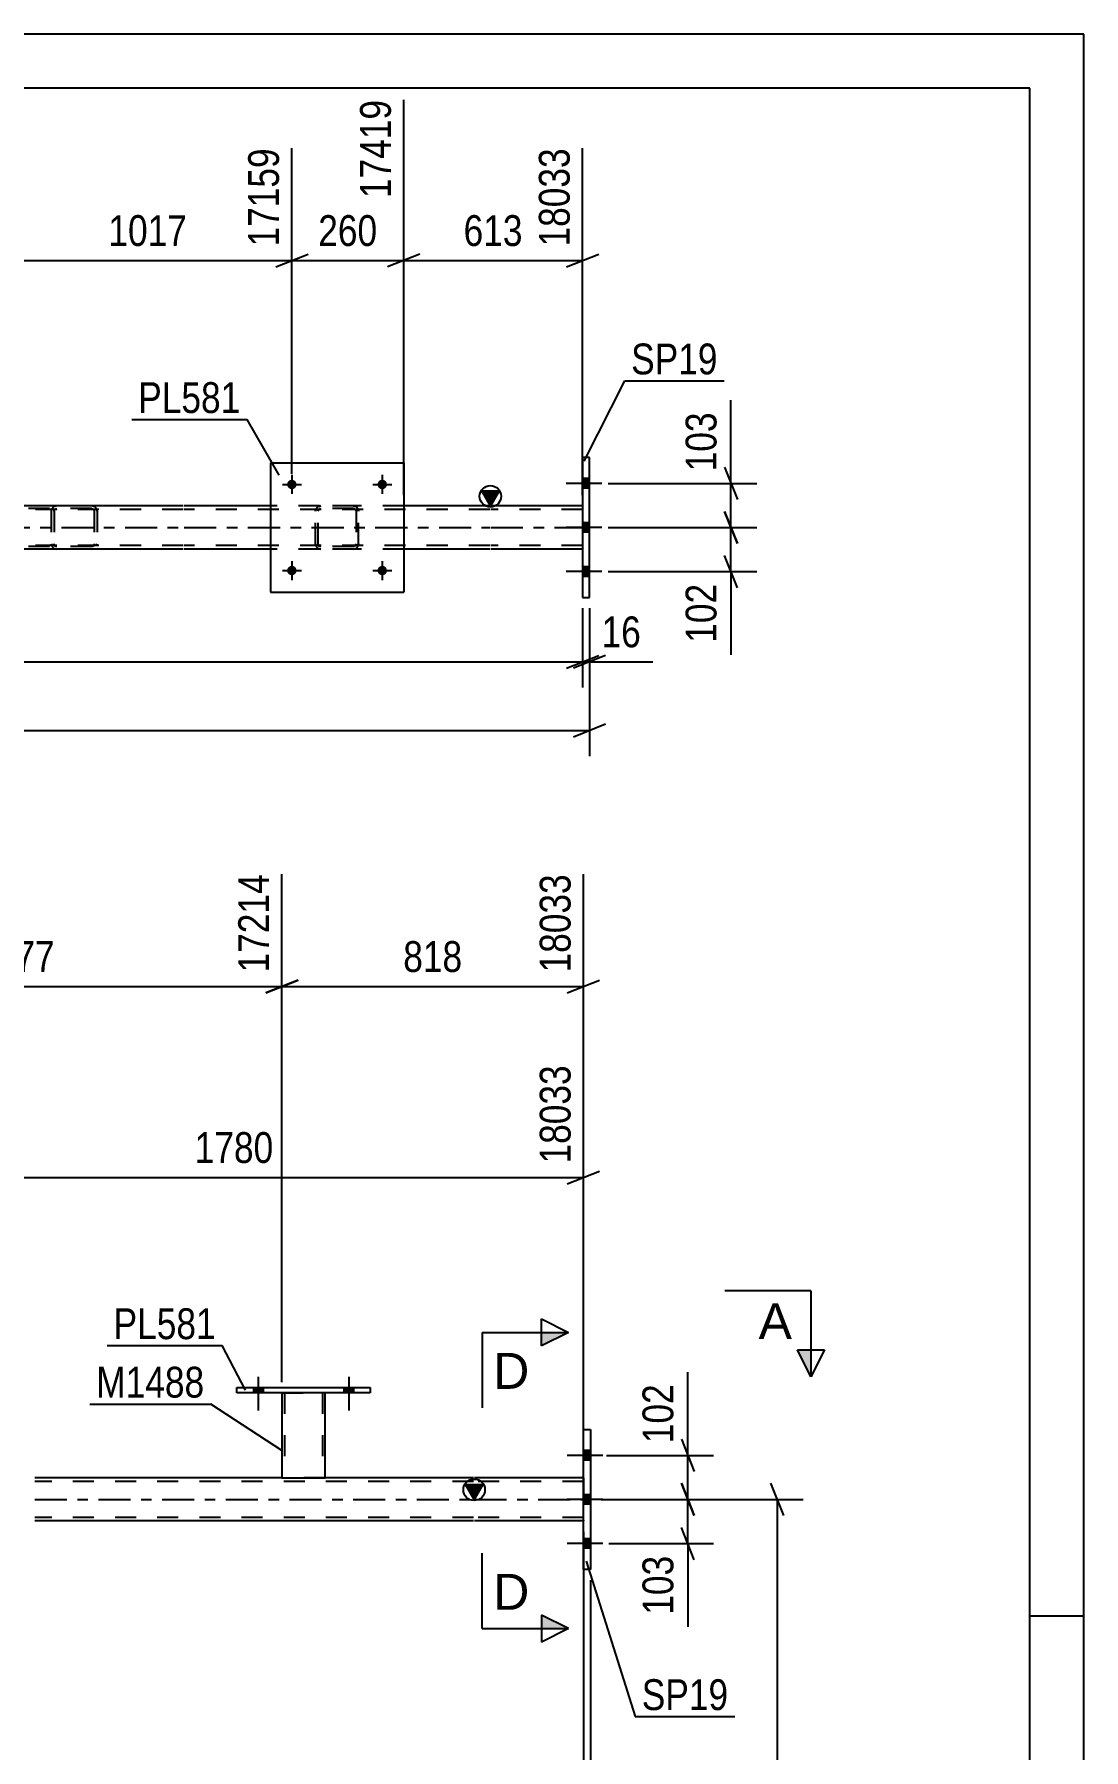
# Model space of a CAD drawing. Header units: millimetres. Extents: x 0 to 841, y 0 to 594.
# Drawn here: x 743.5 to 841, y 434.6 to 594 of the extents above; entities that cross this region are included whole.
import ezdxf

# ---------------------------------------------------------------- set-up
doc = ezdxf.new("R2010")
doc.units = ezdxf.units.MM
doc.linetypes.add('DXK_LINE_DOT2', pattern=[3.9198, 1.9599, -1.9599])
doc.linetypes.add('DXK_LINE_DOT3', pattern=[5.9187, 2.979, -0.9799, 0.9799, -0.9799])
doc.styles.add('Arial', font='ARIAL.TTF', dxfattribs={"height": 0.2})
doc.styles.add('Arial Narrow', font='ARIALN.TTF', dxfattribs={"height": 0.2})

# ---------------------------------------------------------------- blocks, each defined once
blk = doc.blocks.new('Unknown-814521729-1135')
at = {"color": 5, "linetype": 'Continuous'}
for p, q in [((841, 594), (0, 594)), ((841, 0), (841, 594)), ((836, 589), (5, 589)), ((836, 5), (836, 589)), ((841, 447), (836, 447))]:
    blk.add_line(p, q, dxfattribs=at)
blk = doc.blocks.new('Bolt-814521729-5054 - 4986')
at = {"linetype": 'Continuous'}
for points in [[(795.07, 551.83), (795.07, 552.71), (794.43, 552.71), (794.43, 551.83)], [(795.07, 551.83), (795.07, 552.71), (794.43, 552.71), (794.43, 551.83)], [(795.07, 551.83), (795.07, 552.71), (794.43, 552.71), (794.43, 551.83)], [(795.07, 547.73), (795.07, 548.61), (794.43, 548.61), (794.43, 547.73)], [(795.07, 547.73), (795.07, 548.61), (794.43, 548.61), (794.43, 547.73)], [(795.07, 543.63), (795.07, 544.51), (794.43, 544.51), (794.43, 543.63)], [(795.07, 543.63), (795.07, 544.51), (794.43, 544.51), (794.43, 543.63)], [(795.07, 543.63), (795.07, 544.51), (794.43, 544.51), (794.43, 543.63)]]:
    blk.add_hatch(color=1, dxfattribs=at).paths.add_polyline_path(points)
at = {"color": 1, "linetype": 'Continuous'}
for p, q in [((796.23, 552.27), (792.91, 552.27)), ((796.23, 552.27), (792.91, 552.27)), ((796.23, 552.27), (792.91, 552.27)), ((795.07, 552.71), (794.43, 552.71)), ((795.07, 552.71), (794.43, 552.71)), ((795.07, 552.71), (794.43, 552.71)), ((795.07, 551.83), (794.43, 551.83)), ((795.07, 551.83), (794.43, 551.83)), ((795.07, 551.83), (794.43, 551.83)), ((795.07, 548.61), (794.43, 548.61)), ((795.07, 548.61), (794.43, 548.61)), ((796.23, 548.17), (792.91, 548.17)), ((796.23, 548.17), (792.91, 548.17)), ((795.07, 547.73), (794.43, 547.73)), ((795.07, 547.73), (794.43, 547.73)), ((796.23, 544.07), (792.91, 544.07)), ((796.23, 544.07), (792.91, 544.07)), ((796.23, 544.07), (792.91, 544.07)), ((795.07, 544.51), (794.43, 544.51)), ((795.07, 544.51), (794.43, 544.51)), ((795.07, 544.51), (794.43, 544.51)), ((795.07, 543.63), (794.43, 543.63)), ((795.07, 543.63), (794.43, 543.63)), ((795.07, 543.63), (794.43, 543.63))]:
    blk.add_line(p, q, dxfattribs=at)
blk = doc.blocks.new('Bolt-814521729-5219 - 4986')
at = {"linetype": 'Continuous'}
for points in [[(767.85, 544.17, -1), (766.97, 544.17, -1)], [(776.25, 544.17, -1), (775.37, 544.17, -1)]]:
    blk.add_hatch(color=1, dxfattribs=at).paths.add_polyline_path(points)
at = {"color": 1, "linetype": 'Continuous'}
for p, q in [((766.53, 544.17), (768.29, 544.17)), ((767.41, 545.05), (767.41, 543.29)), ((774.93, 544.17), (776.69, 544.17)), ((775.81, 545.05), (775.81, 543.29))]:
    blk.add_line(p, q, dxfattribs=at)
blk = doc.blocks.new('Part-814521729-5015 - 4986')
at = {"linetype": 'Continuous'}
blk.add_hatch(color=2, dxfattribs=at).paths.add_polyline_path([(785.86, 550.17), (785.06, 551.57), (786.66, 551.57)])
at = {"color": 2, "linetype": 'Continuous'}
for p, q in [((785.86, 550.17), (785.06, 551.57)), ((785.06, 551.57), (786.66, 551.57)), ((786.66, 551.57), (785.86, 550.17)), ((757.31, 550.17), (740.63, 550.17)), ((765.41, 550.17), (757.41, 550.17)), ((785.81, 550.17), (777.81, 550.17)), ((794.43, 550.17), (785.91, 550.17)), ((757.31, 546.17), (740.63, 546.17)), ((765.41, 546.17), (757.41, 546.17)), ((785.81, 546.17), (777.81, 546.17)), ((794.43, 546.17), (785.91, 546.17))]:
    blk.add_line(p, q, dxfattribs=at)
at = {"color": 7, "linetype": 'DXK_LINE_DOT2'}
for p, q in [((777.81, 550.17), (765.41, 550.17)), ((794.43, 550.17), (794.43, 546.17)), ((757.31, 549.85), (94.93, 549.85)), ((785.81, 549.85), (757.41, 549.85)), ((794.43, 549.85), (785.91, 549.85)), ((757.31, 546.49), (94.93, 546.49)), ((785.81, 546.49), (757.41, 546.49)), ((777.81, 546.17), (765.41, 546.17)), ((794.43, 546.49), (785.91, 546.49))]:
    blk.add_line(p, q, dxfattribs=at)
at = {"color": 7, "linetype": 'DXK_LINE_DOT3'}
for p, q in [((94.93, 548.17), (757.31, 548.17)), ((757.41, 548.17), (785.81, 548.17)), ((785.91, 548.17), (794.43, 548.17))]:
    blk.add_line(p, q, dxfattribs=at)
at = {"color": 2, "linetype": 'Continuous'}
blk.add_circle((785.86, 551.07), 1, dxfattribs=at)
blk = doc.blocks.new('Part-814521729-5077 - 4986')
at = {"color": 7, "linetype": 'DXK_LINE_DOT2'}
for p, q in [((748.8, 550.17), (733.81, 550.17)), ((745.56, 550.17), (745.37, 550.13)), ((748.99, 550.13), (748.8, 550.17)), ((748.8, 549.93), (733.81, 549.93)), ((745.08, 549.82), (745.05, 549.69)), ((745.05, 549.69), (745.05, 546.65)), ((745.09, 549.87), (745.08, 549.82)), ((745.31, 549.69), (745.32, 549.78)), ((745.31, 549.69), (745.31, 546.65)), ((745.32, 549.78), (745.38, 549.86)), ((745.38, 549.86), (745.46, 549.91)), ((745.46, 549.91), (745.56, 549.93)), ((748.8, 549.93), (748.89, 549.91)), ((748.89, 549.91), (748.98, 549.86)), ((748.98, 549.86), (749.03, 549.78)), ((749.03, 549.78), (749.05, 549.69)), ((749.05, 549.69), (749.05, 546.65)), ((749.28, 549.82), (749.27, 549.87)), ((749.31, 549.69), (749.28, 549.82)), ((749.31, 549.69), (749.31, 546.65)), ((748.8, 546.41), (733.81, 546.41)), ((748.8, 546.17), (733.81, 546.17)), ((745.05, 546.65), (745.07, 546.56)), ((745.07, 546.56), (745.09, 546.46)), ((745.32, 546.55), (745.31, 546.65)), ((745.38, 546.48), (745.32, 546.55)), ((745.37, 546.2), (745.56, 546.17)), ((745.46, 546.42), (745.38, 546.48)), ((745.56, 546.41), (745.46, 546.42)), ((748.89, 546.42), (748.8, 546.41)), ((748.8, 546.17), (748.99, 546.2)), ((748.98, 546.48), (748.89, 546.42)), ((749.03, 546.55), (748.98, 546.48)), ((749.05, 546.65), (749.03, 546.55)), ((749.27, 546.46), (749.29, 546.56)), ((749.29, 546.56), (749.31, 546.65))]:
    blk.add_line(p, q, dxfattribs=at)
for centre, start, end in [((745.54, 549.67), 110.7583, 155.68), ((748.82, 549.67), 24.32, 69.2417), ((745.54, 546.67), 204.32, 249.2417)]:
    blk.add_arc(centre, 0.496, start, end, dxfattribs=at)
blk = doc.blocks.new('Part-814521729-5201 - 4986')
at = {"color": 2, "linetype": 'Continuous'}
for p, q in [((765.41, 554.17), (765.41, 542.17)), ((765.41, 554.17), (777.81, 554.17)), ((777.81, 554.17), (777.81, 542.17)), ((765.41, 542.17), (777.81, 542.17))]:
    blk.add_line(p, q, dxfattribs=at)
blk = doc.blocks.new('Part-814521729-5107 - 4986')
at = {"color": 2, "linetype": 'Continuous'}
for p, q in [((795.07, 554.67), (794.43, 554.67)), ((794.43, 554.67), (794.43, 541.67)), ((795.07, 541.67), (795.07, 554.67)), ((794.43, 541.67), (795.07, 541.67))]:
    blk.add_line(p, q, dxfattribs=at)
blk = doc.blocks.new('Part-814521729-5202 - 4986')
at = {"color": 7, "linetype": 'DXK_LINE_DOT2'}
for p, q in [((769.9, 550.13), (770.09, 550.17)), ((770.09, 550.17), (769.9, 550.13)), ((773.13, 550.17), (770.09, 550.17)), ((773.13, 550.17), (773.31, 550.13)), ((773.31, 550.13), (773.13, 550.17)), ((769.61, 549.69), (769.64, 549.87)), ((769.64, 549.87), (769.61, 549.69)), ((769.61, 546.65), (769.61, 549.69)), ((769.85, 549.69), (769.87, 549.78)), ((769.85, 546.65), (769.85, 549.69)), ((769.87, 549.78), (769.92, 549.86)), ((769.92, 549.86), (770, 549.91)), ((770, 549.91), (770.09, 549.93)), ((773.13, 549.93), (770.09, 549.93)), ((773.13, 549.93), (773.22, 549.91)), ((773.22, 549.91), (773.3, 549.86)), ((773.3, 549.86), (773.35, 549.78)), ((773.35, 549.78), (773.37, 549.69)), ((773.37, 549.69), (773.37, 546.65)), ((773.57, 549.87), (773.61, 549.69)), ((773.61, 549.69), (773.57, 549.87)), ((773.61, 546.65), (773.61, 549.69)), ((769.64, 546.46), (769.61, 546.65)), ((769.61, 546.65), (769.64, 546.46)), ((769.87, 546.55), (769.85, 546.65)), ((769.92, 546.48), (769.87, 546.55)), ((770.09, 546.17), (769.9, 546.2)), ((769.9, 546.2), (770.09, 546.17)), ((770, 546.42), (769.92, 546.48)), ((770.09, 546.41), (770, 546.42)), ((773.13, 546.41), (770.09, 546.41)), ((773.13, 546.17), (770.09, 546.17)), ((773.22, 546.42), (773.13, 546.41)), ((773.31, 546.2), (773.13, 546.17)), ((773.13, 546.17), (773.31, 546.2)), ((773.3, 546.48), (773.22, 546.42)), ((773.35, 546.55), (773.3, 546.48)), ((773.37, 546.65), (773.35, 546.55)), ((773.61, 546.65), (773.57, 546.46)), ((773.57, 546.46), (773.61, 546.65))]:
    blk.add_line(p, q, dxfattribs=at)
at = {"color": 7, "linetype": 'DXK_LINE_DOT3'}
blk.add_line((771.61, 548.17), (771.61, 548.17), dxfattribs=at)
at = {"color": 7, "linetype": 'DXK_LINE_DOT2'}
for centre, start, end in [((770.09, 549.69), 112.5, 157.5), ((770.09, 549.69), 112.5, 157.5), ((773.13, 549.69), 22.5, 67.5), ((773.13, 549.69), 22.5, 67.5), ((770.09, 546.65), 202.5, 247.5), ((770.09, 546.65), 202.5, 247.5), ((773.13, 546.65), 292.5, 337.5), ((773.13, 546.65), 292.5, 337.5)]:
    blk.add_arc(centre, 0.48, start, end, dxfattribs=at)
blk = doc.blocks.new('Bolt-814521729-5218 - 4986')
at = {"linetype": 'Continuous'}
for points in [[(767.85, 552.17, -1), (766.97, 552.17, -1)], [(776.25, 552.17, -1), (775.37, 552.17, -1)]]:
    blk.add_hatch(color=1, dxfattribs=at).paths.add_polyline_path(points)
at = {"color": 1, "linetype": 'Continuous'}
for p, q in [((766.53, 552.17), (768.29, 552.17)), ((767.41, 553.05), (767.41, 551.29)), ((774.93, 552.17), (776.69, 552.17)), ((775.81, 553.05), (775.81, 551.29))]:
    blk.add_line(p, q, dxfattribs=at)
blk = doc.blocks.new('Part-814521729-3404 - 3269')
at = {"color": 2, "linetype": 'Continuous'}
for p, q in [((766.49, 467.76), (766.49, 459.85)), ((770.49, 459.85), (770.49, 467.76)), ((766.49, 459.85), (770.49, 459.85))]:
    blk.add_line(p, q, dxfattribs=at)
at = {"color": 7, "linetype": 'DXK_LINE_DOT2'}
for p, q in [((766.49, 467.76), (770.49, 467.76)), ((766.49, 467.76), (766.49, 467.76)), ((766.49, 467.76), (766.49, 467.76)), ((766.73, 467.76), (766.73, 459.85)), ((770.25, 467.76), (770.25, 459.85)), ((770.49, 467.76), (770.49, 467.76)), ((770.49, 467.76), (770.49, 467.76)), ((770.2, 459.85), (770.24, 459.85)), ((770.2, 459.85), (770.24, 459.85)), ((770.24, 459.85), (770.25, 459.85)), ((770.24, 459.85), (770.25, 459.85))]:
    blk.add_line(p, q, dxfattribs=at)
blk = doc.blocks.new('Bolt-814521729-3284 - 3269')
at = {"linetype": 'Continuous'}
for points in [[(763.85, 467.76), (764.73, 467.76), (764.73, 468.24), (763.85, 468.24)], [(772.25, 467.76), (773.13, 467.76), (773.13, 468.24), (772.25, 468.24)]]:
    blk.add_hatch(color=1, dxfattribs=at).paths.add_polyline_path(points)
at = {"color": 1, "linetype": 'Continuous'}
for p, q in [((764.29, 469.24), (764.29, 466.12)), ((772.69, 469.24), (772.69, 466.12)), ((763.85, 468.24), (763.85, 467.76)), ((764.73, 468.24), (764.73, 467.76)), ((772.25, 468.24), (772.25, 467.76)), ((773.13, 468.24), (773.13, 467.76))]:
    blk.add_line(p, q, dxfattribs=at)
blk = doc.blocks.new('Bolt-814521729-3285 - 3269')
at = {"linetype": 'Continuous'}
for points in [[(763.85, 467.76), (764.73, 467.76), (764.73, 468.24), (763.85, 468.24)], [(772.25, 467.76), (773.13, 467.76), (773.13, 468.24), (772.25, 468.24)]]:
    blk.add_hatch(color=1, dxfattribs=at).paths.add_polyline_path(points)
at = {"color": 1, "linetype": 'Continuous'}
for p, q in [((764.29, 469.24), (764.29, 466.12)), ((772.69, 469.24), (772.69, 466.12)), ((763.85, 468.24), (763.85, 467.76)), ((764.73, 468.24), (764.73, 467.76)), ((772.25, 468.24), (772.25, 467.76)), ((773.13, 468.24), (773.13, 467.76))]:
    blk.add_line(p, q, dxfattribs=at)
blk = doc.blocks.new('Part-814521729-3399 - 3269')
at = {"color": 2, "linetype": 'Continuous'}
for p, q in [((762.29, 468.24), (774.69, 468.24)), ((762.29, 467.76), (762.29, 468.24)), ((774.69, 467.76), (762.29, 467.76)), ((774.69, 468.24), (774.69, 467.76))]:
    blk.add_line(p, q, dxfattribs=at)
blk = doc.blocks.new('Part-814521729-3542 - 3269')
at = {"color": 2, "linetype": 'Continuous'}
for p, q in [((794.51, 451.35), (794.51, 464.35)), ((794.51, 464.35), (795.15, 464.35)), ((795.15, 464.35), (795.15, 451.35)), ((795.15, 451.35), (794.51, 451.35))]:
    blk.add_line(p, q, dxfattribs=at)
blk = doc.blocks.new('Bolt-814521729-3578 - 3269')
at = {"linetype": 'Continuous'}
for points in [[(794.51, 462.39), (794.51, 461.51), (795.15, 461.51), (795.15, 462.39)], [(794.51, 462.39), (794.51, 461.51), (795.15, 461.51), (795.15, 462.39)], [(794.51, 462.39), (794.51, 461.51), (795.15, 461.51), (795.15, 462.39)], [(794.51, 458.29), (794.51, 457.41), (795.15, 457.41), (795.15, 458.29)], [(794.51, 458.29), (794.51, 457.41), (795.15, 457.41), (795.15, 458.29)], [(794.51, 454.19), (794.51, 453.31), (795.15, 453.31), (795.15, 454.19)], [(794.51, 454.19), (794.51, 453.31), (795.15, 453.31), (795.15, 454.19)], [(794.51, 454.19), (794.51, 453.31), (795.15, 453.31), (795.15, 454.19)]]:
    blk.add_hatch(color=1, dxfattribs=at).paths.add_polyline_path(points)
at = {"color": 1, "linetype": 'Continuous'}
for p, q in [((795.15, 462.39), (794.51, 462.39)), ((795.15, 462.39), (794.51, 462.39)), ((795.15, 462.39), (794.51, 462.39)), ((796.31, 461.95), (792.99, 461.95)), ((796.31, 461.95), (792.99, 461.95)), ((796.31, 461.95), (792.99, 461.95)), ((795.15, 461.51), (794.51, 461.51)), ((795.15, 461.51), (794.51, 461.51)), ((795.15, 461.51), (794.51, 461.51)), ((796.31, 457.85), (792.99, 457.85)), ((796.31, 457.85), (792.99, 457.85)), ((795.15, 458.29), (794.51, 458.29)), ((795.15, 458.29), (794.51, 458.29)), ((795.15, 457.41), (794.51, 457.41)), ((795.15, 457.41), (794.51, 457.41)), ((796.31, 453.75), (792.99, 453.75)), ((796.31, 453.75), (792.99, 453.75)), ((796.31, 453.75), (792.99, 453.75)), ((795.15, 454.19), (794.51, 454.19)), ((795.15, 454.19), (794.51, 454.19)), ((795.15, 454.19), (794.51, 454.19)), ((795.15, 453.31), (794.51, 453.31)), ((795.15, 453.31), (794.51, 453.31)), ((795.15, 453.31), (794.51, 453.31))]:
    blk.add_line(p, q, dxfattribs=at)
blk = doc.blocks.new('Part-814521729-3675 - 3269')
at = {"linetype": 'Continuous'}
blk.add_hatch(color=2, dxfattribs=at).paths.add_polyline_path([(784.35, 457.85), (783.55, 459.25), (785.15, 459.25)])
at = {"color": 2, "linetype": 'Continuous'}
for p, q in [((766.49, 459.85), (743.52, 459.85)), ((784.29, 459.85), (770.49, 459.85)), ((784.35, 457.85), (783.55, 459.25)), ((783.55, 459.25), (785.15, 459.25)), ((785.15, 459.25), (784.35, 457.85)), ((794.51, 459.85), (784.39, 459.85)), ((784.29, 455.85), (743.52, 455.85)), ((794.51, 455.85), (784.39, 455.85))]:
    blk.add_line(p, q, dxfattribs=at)
at = {"color": 7, "linetype": 'DXK_LINE_DOT2'}
for p, q in [((784.29, 459.53), (743.52, 459.53)), ((770.49, 459.85), (766.49, 459.85)), ((794.51, 459.53), (784.39, 459.53)), ((794.51, 459.85), (794.51, 455.85)), ((784.29, 456.17), (743.52, 456.17)), ((794.51, 456.17), (784.39, 456.17))]:
    blk.add_line(p, q, dxfattribs=at)
at = {"color": 7, "linetype": 'DXK_LINE_DOT3'}
for p, q in [((743.52, 457.85), (784.29, 457.85)), ((784.39, 457.85), (794.51, 457.85))]:
    blk.add_line(p, q, dxfattribs=at)
at = {"color": 2, "linetype": 'Continuous'}
blk.add_circle((784.35, 458.75), 1, dxfattribs=at)
blk = doc.blocks.new('StraightDimension-814521729-5855 - 4986')
at = {"color": 7, "linetype": 'Continuous'}
for p, q in [((795.07, 540.67), (795.07, 526.92)), ((94.29, 529.32), (795.07, 529.32)), ((793.57, 528.72), (796.57, 529.92))]:
    blk.add_line(p, q, dxfattribs=at)
blk = doc.blocks.new('StraightDimension-814521729-9129 - 4986')
at = {"color": 7, "linetype": 'Continuous'}
for p, q in [((794.43, 540.67), (794.43, 533.29)), ((795.07, 540.67), (795.07, 533.29)), ((792.93, 535.09), (795.93, 536.29)), ((796.57, 536.29), (793.57, 535.09)), ((794.43, 535.69), (795.07, 535.69))]:
    blk.add_line(p, q, dxfattribs=at)
at = {"color": 0}
blk.add_wipeout([(800.45, 536.44), (800.45, 540.64), (795.59, 540.64), (795.59, 536.44)], dxfattribs=at)
at = {"color": 7, "linetype": 'Continuous'}
blk.add_line((795.07, 535.69), (800.97, 535.69), dxfattribs=at)
blk.add_line((795.07, 535.69), (800.97, 535.69), dxfattribs=at)
at = {"color": 3, "style": 'Arial Narrow'}
blk.add_text('16', height=2.863, dxfattribs=at).set_placement((796.19, 537.04))
blk = doc.blocks.new('StraightDimension-814521729-9130 - 4986')
at = {"color": 7, "linetype": 'Continuous'}
for p, q in [((794.43, 540.67), (794.43, 533.29)), ((94.93, 535.69), (794.43, 535.69)), ((792.93, 535.09), (795.93, 536.29))]:
    blk.add_line(p, q, dxfattribs=at)
blk = doc.blocks.new('StraightDimension-814521729-9742 - 4986')
at = {"color": 7, "linetype": 'Continuous'}
for p, q in [((777.81, 551.17), (777.81, 587.92)), ((794.43, 551.17), (794.43, 583.42)), ((779.31, 573.58), (776.31, 572.38)), ((777.81, 572.98), (794.43, 572.98)), ((792.93, 572.38), (795.93, 573.58))]:
    blk.add_line(p, q, dxfattribs=at)
at = {"color": 0}
blk.add_wipeout([(789.46, 573.73), (789.46, 577.93), (782.77, 577.93), (782.77, 573.73)], dxfattribs=at)
at = {"color": 3, "style": 'Arial Narrow'}
blk.add_text('613', height=2.863, dxfattribs=at).set_placement((783.37, 574.33))
at = {"color": 0, "linetype": 'Continuous'}
blk.add_wipeout([(793.83, 584.02), (789.63, 584.02), (789.63, 573.68), (793.83, 573.68)], dxfattribs=at)
at = {"color": 3, "linetype": 'Continuous', "style": 'Arial Narrow'}
blk.add_text('18033', height=2.863, rotation=90.0002, dxfattribs=at).set_placement((793.23, 574.28))
blk = doc.blocks.new('StraightDimension-814521729-9743 - 4986')
at = {"color": 7, "linetype": 'Continuous'}
for p, q in [((777.81, 551.17), (777.81, 587.92)), ((767.41, 553.17), (767.41, 583.42)), ((765.91, 572.38), (768.91, 573.58)), ((767.41, 572.98), (777.81, 572.98)), ((779.31, 573.58), (776.31, 572.38))]:
    blk.add_line(p, q, dxfattribs=at)
at = {"color": 0}
blk.add_wipeout([(775.95, 573.73), (775.95, 577.93), (769.26, 577.93), (769.26, 573.73)], dxfattribs=at)
at = {"color": 3, "style": 'Arial Narrow'}
blk.add_text('260', height=2.863, dxfattribs=at).set_placement((769.86, 574.33))
at = {"color": 0, "linetype": 'Continuous'}
blk.add_wipeout([(777.21, 588.52), (773.01, 588.52), (773.01, 578.18), (777.21, 578.18)], dxfattribs=at)
at = {"color": 3, "linetype": 'Continuous', "style": 'Arial Narrow'}
blk.add_text('17419', height=2.863, rotation=90.0002, dxfattribs=at).set_placement((776.61, 578.78))
blk = doc.blocks.new('StraightDimension-814521729-9744 - 4986')
at = {"color": 7, "linetype": 'Continuous'}
for p, q in [((740.63, 551.17), (740.63, 587.92)), ((767.41, 553.17), (767.41, 583.42)), ((742.13, 573.58), (739.13, 572.38)), ((740.63, 572.98), (767.41, 572.98)), ((765.91, 572.38), (768.91, 573.58))]:
    blk.add_line(p, q, dxfattribs=at)
at = {"color": 0, "linetype": 'Continuous'}
blk.add_wipeout([(766.81, 584.02), (762.61, 584.02), (762.61, 573.68), (766.81, 573.68)], dxfattribs=at)
at = {"color": 0}
blk.add_wipeout([(758.27, 573.73), (758.27, 577.93), (749.76, 577.93), (749.76, 573.73)], dxfattribs=at)
at = {"color": 3, "linetype": 'Continuous', "style": 'Arial Narrow'}
blk.add_text('17159', height=2.863, rotation=90.0002, dxfattribs=at).set_placement((766.21, 574.28))
at = {"color": 3, "style": 'Arial Narrow'}
blk.add_text('1017', height=2.863, dxfattribs=at).set_placement((750.36, 574.33))
blk = doc.blocks.new('StraightDimension-814521729-11991 - 4986')
at = {"color": 7, "linetype": 'Continuous'}
for p, q in [((807.62, 553.77), (808.82, 550.77)), ((796.79, 552.27), (810.62, 552.27)), ((808.22, 548.17), (808.22, 552.27)), ((808.82, 546.67), (807.62, 549.67)), ((796.79, 548.17), (810.62, 548.17))]:
    blk.add_line(p, q, dxfattribs=at)
at = {"color": 0}
blk.add_wipeout([(807.47, 559.48), (803.27, 559.48), (803.27, 552.79), (807.47, 552.79)], dxfattribs=at)
at = {"color": 7, "linetype": 'Continuous'}
blk.add_line((808.22, 552.27), (808.22, 560), dxfattribs=at)
blk.add_line((808.22, 552.27), (808.22, 560), dxfattribs=at)
at = {"color": 3, "style": 'Arial Narrow'}
blk.add_text('103', height=2.863, rotation=90.0002, dxfattribs=at).set_placement((806.87, 553.39))
blk = doc.blocks.new('StraightDimension-814521729-11992 - 4986')
at = {"color": 7, "linetype": 'Continuous'}
for p, q in [((807.62, 549.67), (808.82, 546.67)), ((796.79, 548.17), (810.62, 548.17)), ((808.22, 544.07), (808.22, 548.17)), ((808.82, 542.57), (807.62, 545.57)), ((796.79, 544.07), (810.62, 544.07))]:
    blk.add_line(p, q, dxfattribs=at)
at = {"color": 0}
blk.add_wipeout([(807.47, 543.54), (803.27, 543.54), (803.27, 536.86), (807.47, 536.86)], dxfattribs=at)
at = {"color": 7, "linetype": 'Continuous'}
blk.add_line((808.22, 544.07), (808.22, 536.33), dxfattribs=at)
blk.add_line((808.22, 544.07), (808.22, 536.33), dxfattribs=at)
at = {"color": 3, "style": 'Arial Narrow'}
blk.add_text('102', height=2.863, rotation=90.0002, dxfattribs=at).set_placement((806.87, 537.46))
blk = doc.blocks.new('StraightDimension-814521729-7953 - 3269')
at = {"color": 7, "linetype": 'Continuous'}
for p, q in [((716.94, 468.76), (716.94, 515.97)), ((766.49, 468.76), (766.49, 515.97)), ((718.44, 506.12), (715.44, 504.92)), ((716.94, 505.52), (766.49, 505.52)), ((764.99, 504.92), (767.99, 506.12))]:
    blk.add_line(p, q, dxfattribs=at)
at = {"color": 0, "linetype": 'Continuous'}
blk.add_wipeout([(765.89, 516.57), (761.69, 516.57), (761.69, 506.22), (765.89, 506.22)], dxfattribs=at)
at = {"color": 0}
blk.add_wipeout([(745.97, 506.27), (745.97, 510.47), (737.46, 510.47), (737.46, 506.27)], dxfattribs=at)
at = {"color": 3, "linetype": 'Continuous', "style": 'Arial Narrow'}
blk.add_text('17214', height=2.863, rotation=90.0002, dxfattribs=at).set_placement((765.29, 506.82))
at = {"color": 3, "style": 'Arial Narrow'}
blk.add_text('1277', height=2.863, dxfattribs=at).set_placement((738.06, 506.87))
blk = doc.blocks.new('StraightDimension-814521729-13249 - 3269')
at = {"color": 7, "linetype": 'Continuous'}
for p, q in [((729.57, 456.85), (729.57, 498.21)), ((794.51, 460.85), (794.51, 498.21)), ((731.07, 488.37), (728.07, 487.17)), ((793.01, 487.17), (796.01, 488.37)), ((729.57, 487.77), (794.51, 487.77))]:
    blk.add_line(p, q, dxfattribs=at)
at = {"color": 0, "linetype": 'Continuous'}
blk.add_wipeout([(793.91, 498.81), (789.71, 498.81), (789.71, 488.47), (793.91, 488.47)], dxfattribs=at)
at = {"color": 0}
blk.add_wipeout([(766.3, 488.52), (766.3, 492.72), (757.78, 492.72), (757.78, 488.52)], dxfattribs=at)
at = {"color": 3, "linetype": 'Continuous', "style": 'Arial Narrow'}
blk.add_text('18033', height=2.863, rotation=90.0002, dxfattribs=at).set_placement((793.31, 489.07))
at = {"color": 3, "style": 'Arial Narrow'}
blk.add_text('1780', height=2.863, dxfattribs=at).set_placement((758.38, 489.12))
blk = doc.blocks.new('StraightDimension-814521729-7952 - 3269')
at = {"color": 7, "linetype": 'Continuous'}
for p, q in [((766.49, 468.76), (766.49, 515.97)), ((794.51, 460.85), (794.51, 515.97)), ((767.99, 506.12), (764.99, 504.92)), ((766.49, 505.52), (794.51, 505.52)), ((793.01, 504.92), (796.01, 506.12))]:
    blk.add_line(p, q, dxfattribs=at)
at = {"color": 0, "linetype": 'Continuous'}
blk.add_wipeout([(793.91, 516.57), (789.71, 516.57), (789.71, 506.22), (793.91, 506.22)], dxfattribs=at)
at = {"color": 0}
blk.add_wipeout([(783.85, 506.27), (783.85, 510.47), (777.16, 510.47), (777.16, 506.27)], dxfattribs=at)
at = {"color": 3, "linetype": 'Continuous', "style": 'Arial Narrow'}
blk.add_text('18033', height=2.863, rotation=90.0002, dxfattribs=at).set_placement((793.31, 506.82))
at = {"color": 3, "style": 'Arial Narrow'}
blk.add_text('818', height=2.863, dxfattribs=at).set_placement((777.76, 506.87))
blk = doc.blocks.new('StraightDimension-814521729-4239 - 3269')
at = {"color": 7, "linetype": 'Continuous'}
for p, q in [((813.13, 456.35), (811.93, 459.35)), ((796.15, 457.85), (814.93, 457.85)), ((812.53, 331.99), (812.53, 457.85)), ((811.93, 333.49), (813.13, 330.49)), ((755.28, 331.99), (814.93, 331.99))]:
    blk.add_line(p, q, dxfattribs=at)
at = {"color": 0}
blk.add_wipeout([(811.78, 399.18), (807.58, 399.18), (807.58, 390.66), (811.78, 390.66)], dxfattribs=at)
at = {"color": 3, "style": 'Arial Narrow'}
blk.add_text('3147', height=2.863, rotation=90.0002, dxfattribs=at).set_placement((811.18, 391.26))
blk = doc.blocks.new('StraightDimension-814521729-4563 - 3269')
at = {"color": 7, "linetype": 'Continuous'}
blk.add_line((795.15, 450.35), (795.15, 291.71), dxfattribs=at)
blk = doc.blocks.new('StraightDimension-814521729-4228 - 3269')
at = {"color": 7, "linetype": 'Continuous'}
for p, q in [((794.51, 454.85), (794.51, 391.02)), ((753.64, 335.63), (753.64, 396.27)), ((755.14, 394.02), (752.14, 392.82)), ((793.01, 392.82), (796.01, 394.02)), ((753.64, 393.42), (794.51, 393.42))]:
    blk.add_line(p, q, dxfattribs=at)
at = {"color": 0}
blk.add_wipeout([(778.33, 394.17), (778.33, 398.37), (769.82, 398.37), (769.82, 394.17)], dxfattribs=at)
at = {"color": 3, "style": 'Arial Narrow'}
blk.add_text('1139', height=2.863, dxfattribs=at).set_placement((770.42, 394.77))
blk = doc.blocks.new('StraightDimension-814521729-12889 - 3269')
at = {"color": 7, "linetype": 'Continuous'}
for p, q in [((803.61, 463.45), (804.81, 460.45)), ((796.66, 461.95), (806.61, 461.95)), ((804.21, 457.85), (804.21, 461.95)), ((804.81, 456.35), (803.61, 459.35)), ((796.66, 457.85), (806.61, 457.85))]:
    blk.add_line(p, q, dxfattribs=at)
at = {"color": 0}
blk.add_wipeout([(803.46, 469.16), (799.26, 469.16), (799.26, 462.48), (803.46, 462.48)], dxfattribs=at)
at = {"color": 7, "linetype": 'Continuous'}
blk.add_line((804.21, 461.95), (804.21, 469.69), dxfattribs=at)
blk.add_line((804.21, 461.95), (804.21, 469.69), dxfattribs=at)
at = {"color": 3, "style": 'Arial Narrow'}
blk.add_text('102', height=2.863, rotation=90.0002, dxfattribs=at).set_placement((802.86, 463.08))
blk = doc.blocks.new('StraightDimension-814521729-12890 - 3269')
at = {"color": 7, "linetype": 'Continuous'}
for p, q in [((803.61, 459.35), (804.81, 456.35)), ((796.66, 457.85), (806.61, 457.85)), ((804.21, 453.75), (804.21, 457.85)), ((804.81, 452.25), (803.61, 455.25)), ((796.87, 453.75), (806.61, 453.75))]:
    blk.add_line(p, q, dxfattribs=at)
at = {"color": 0}
blk.add_wipeout([(803.46, 453.23), (799.26, 453.23), (799.26, 446.54), (803.46, 446.54)], dxfattribs=at)
at = {"color": 7, "linetype": 'Continuous'}
blk.add_line((804.21, 453.75), (804.21, 446.02), dxfattribs=at)
blk.add_line((804.21, 453.75), (804.21, 446.02), dxfattribs=at)
at = {"color": 3, "style": 'Arial Narrow'}
blk.add_text('103', height=2.863, rotation=90.0002, dxfattribs=at).set_placement((802.86, 447.14))
blk = doc.blocks.new('Mark-814521729-5197 - 4986')
at = {"color": 0}
blk.add_wipeout([(762.64, 558.81), (762.64, 561.81), (753.13, 561.81), (753.13, 558.81)], dxfattribs=at)
blk.add_wipeout([(762.64, 558.81), (762.64, 561.81), (753.13, 561.81), (753.13, 558.81)], dxfattribs=at)
at = {"color": 30, "linetype": 'Continuous'}
for p in [(752.53, 558.21), (766.24, 553.02)]:
    blk.add_line(p, (763.24, 558.21), dxfattribs=at)
at = {"color": 3, "style": 'Arial Narrow'}
blk.add_text('PL581', height=2.863, dxfattribs=at).set_placement((753.13, 558.81))
blk = doc.blocks.new('Mark-814521729-5103 - 4986')
at = {"color": 0}
blk.add_wipeout([(806.98, 562.4), (806.98, 565.4), (798.94, 565.4), (798.94, 562.4)], dxfattribs=at)
blk.add_wipeout([(806.98, 562.4), (806.98, 565.4), (798.94, 565.4), (798.94, 562.4)], dxfattribs=at)
at = {"color": 30, "linetype": 'Continuous'}
for p, q in [((794.58, 554.33), (798.34, 561.8)), ((798.34, 561.8), (807.58, 561.8))]:
    blk.add_line(p, q, dxfattribs=at)
at = {"color": 3, "style": 'Arial Narrow'}
blk.add_text('SP19', height=2.863, dxfattribs=at).set_placement((798.94, 562.4))
blk = doc.blocks.new('Mark-814521729-3400 - 3269')
at = {"color": 0}
blk.add_wipeout([(759.28, 467.32), (759.28, 470.32), (749.23, 470.32), (749.23, 467.32)], dxfattribs=at)
blk.add_wipeout([(759.28, 467.32), (759.28, 470.32), (749.23, 470.32), (749.23, 467.32)], dxfattribs=at)
at = {"color": 30, "linetype": 'Continuous'}
for p in [(748.63, 466.72), (766.49, 462.39)]:
    blk.add_line(p, (759.88, 466.72), dxfattribs=at)
at = {"color": 3, "style": 'Arial Narrow'}
blk.add_text('M1488', height=2.863, dxfattribs=at).set_placement((749.23, 467.32))
blk = doc.blocks.new('Mark-814521729-3395 - 3269')
at = {"color": 0}
blk.add_wipeout([(760.34, 472.75), (760.34, 475.75), (750.84, 475.75), (750.84, 472.75)], dxfattribs=at)
blk.add_wipeout([(760.34, 472.75), (760.34, 475.75), (750.84, 475.75), (750.84, 472.75)], dxfattribs=at)
at = {"color": 30, "linetype": 'Continuous'}
for p in [(750.24, 472.15), (763.09, 468.02)]:
    blk.add_line(p, (760.94, 472.15), dxfattribs=at)
at = {"color": 3, "style": 'Arial Narrow'}
blk.add_text('PL581', height=2.863, dxfattribs=at).set_placement((750.84, 472.75))
blk = doc.blocks.new('Mark-814521729-3538 - 3269')
at = {"color": 0}
blk.add_wipeout([(807.97, 438.28), (807.97, 441.28), (799.93, 441.28), (799.93, 438.28)], dxfattribs=at)
blk.add_wipeout([(807.97, 438.28), (807.97, 441.28), (799.93, 441.28), (799.93, 438.28)], dxfattribs=at)
at = {"color": 30, "linetype": 'Continuous'}
for p, q in [((794.75, 452.12), (799.33, 437.68)), ((799.33, 437.68), (808.57, 437.68))]:
    blk.add_line(p, q, dxfattribs=at)
at = {"color": 3, "style": 'Arial Narrow'}
blk.add_text('SP19', height=2.863, dxfattribs=at).set_placement((799.93, 438.28))
blk = doc.blocks.new('SectionMark-814521729-4911 - 3269')
at = {"linetype": 'Continuous'}
for points in [[(790.61, 472.13), (790.61, 473.38), (793.11, 473.38)], [(790.61, 445.85), (790.61, 447.1), (793.11, 445.85)]]:
    blk.add_hatch(color=6, dxfattribs=at).paths.add_polyline_path(points)
at = {"color": 6, "linetype": 'Continuous'}
for p, q in [((790.61, 472.13), (790.61, 474.63)), ((790.61, 474.63), (793.11, 473.38)), ((785.11, 473.38), (785.11, 466.38)), ((785.11, 473.38), (793.11, 473.38)), ((793.11, 473.38), (790.61, 472.13)), ((785.11, 445.85), (785.11, 452.85)), ((793.11, 445.85), (790.61, 447.1)), ((790.61, 447.1), (790.61, 444.6)), ((785.11, 445.85), (793.11, 445.85)), ((793.11, 445.85), (790.61, 444.6))]:
    blk.add_line(p, q, dxfattribs=at)
at = {"color": 0, "linetype": 'Continuous'}
for points in [[(789.48, 468.13), (789.48, 471.63), (786.11, 471.63), (786.11, 468.13)], [(789.48, 447.6), (789.48, 451.1), (786.11, 451.1), (786.11, 447.6)]]:
    blk.add_wipeout(points, dxfattribs=at)
at = {"color": 3, "linetype": 'Continuous', "style": 'Arial'}
for p in [(786.11, 468.13), (786.11, 447.6)]:
    blk.add_text('D', height=3.34, dxfattribs=at).set_placement(p)
blk = doc.blocks.new('SectionMark-814521729-4901 - 3269')
at = {"linetype": 'Continuous'}
blk.add_hatch(color=6, dxfattribs=at).paths.add_polyline_path([(814.4, 471.75), (815.65, 471.75), (815.65, 469.25)])
at = {"color": 6, "linetype": 'Continuous'}
for p, q in [((815.65, 477.25), (807.65, 477.25)), ((815.65, 477.25), (815.65, 469.25)), ((814.4, 471.75), (816.9, 471.75)), ((815.65, 469.25), (814.4, 471.75)), ((816.9, 471.75), (815.65, 469.25))]:
    blk.add_line(p, q, dxfattribs=at)
at = {"color": 0, "linetype": 'Continuous'}
blk.add_wipeout([(813.9, 472.75), (813.9, 476.25), (810.78, 476.25), (810.78, 472.75)], dxfattribs=at)
at = {"color": 3, "linetype": 'Continuous', "style": 'Arial'}
blk.add_text('A', height=3.34, dxfattribs=at).set_placement((810.78, 472.75))

msp = doc.modelspace()

# ---------------------------------------------------------------- block references
for name in ['Unknown-814521729-1135', 'Part-814521729-5201 - 4986', 'Part-814521729-5107 - 4986', 'Part-814521729-5015 - 4986', 'Bolt-814521729-5218 - 4986', 'Bolt-814521729-5054 - 4986', 'Part-814521729-5077 - 4986', 'Part-814521729-5202 - 4986', 'Bolt-814521729-5219 - 4986', 'Bolt-814521729-3284 - 3269', 'Bolt-814521729-3285 - 3269', 'Part-814521729-3399 - 3269', 'Part-814521729-3404 - 3269', 'Part-814521729-3542 - 3269', 'Bolt-814521729-3578 - 3269', 'Part-814521729-3675 - 3269']:
    msp.add_blockref(name, (0, 0))

# ---------------------------------------------------------------- next in the draw order: block references
for name in ['StraightDimension-814521729-9742 - 4986', 'StraightDimension-814521729-11991 - 4986', 'StraightDimension-814521729-5855 - 4986', 'StraightDimension-814521729-7953 - 3269']:
    msp.add_blockref(name, (0, 0))

# ---------------------------------------------------------------- next in the draw order: block references
for name in ['StraightDimension-814521729-9743 - 4986', 'Mark-814521729-5103 - 4986', 'StraightDimension-814521729-9129 - 4986', 'StraightDimension-814521729-13249 - 3269']:
    msp.add_blockref(name, (0, 0))

# ---------------------------------------------------------------- next in the draw order: block references
for name in ['StraightDimension-814521729-9744 - 4986', 'StraightDimension-814521729-11992 - 4986', 'StraightDimension-814521729-9130 - 4986', 'StraightDimension-814521729-7952 - 3269', 'StraightDimension-814521729-4239 - 3269']:
    msp.add_blockref(name, (0, 0))

# ---------------------------------------------------------------- next in the draw order: block references
for name in ['Mark-814521729-5197 - 4986', 'Mark-814521729-3400 - 3269', 'StraightDimension-814521729-12889 - 3269', 'StraightDimension-814521729-4563 - 3269']:
    msp.add_blockref(name, (0, 0))

# ---------------------------------------------------------------- next in the draw order: block references
for name in ['Mark-814521729-3395 - 3269', 'StraightDimension-814521729-4228 - 3269']:
    msp.add_blockref(name, (0, 0))

# ---------------------------------------------------------------- next in the draw order: block references
for name in ['SectionMark-814521729-4911 - 3269', 'StraightDimension-814521729-12890 - 3269']:
    msp.add_blockref(name, (0, 0))

# ---------------------------------------------------------------- next in the draw order: block references
for name in ['SectionMark-814521729-4901 - 3269', 'Mark-814521729-3538 - 3269']:
    msp.add_blockref(name, (0, 0))

doc.saveas('drawing.dxf')
